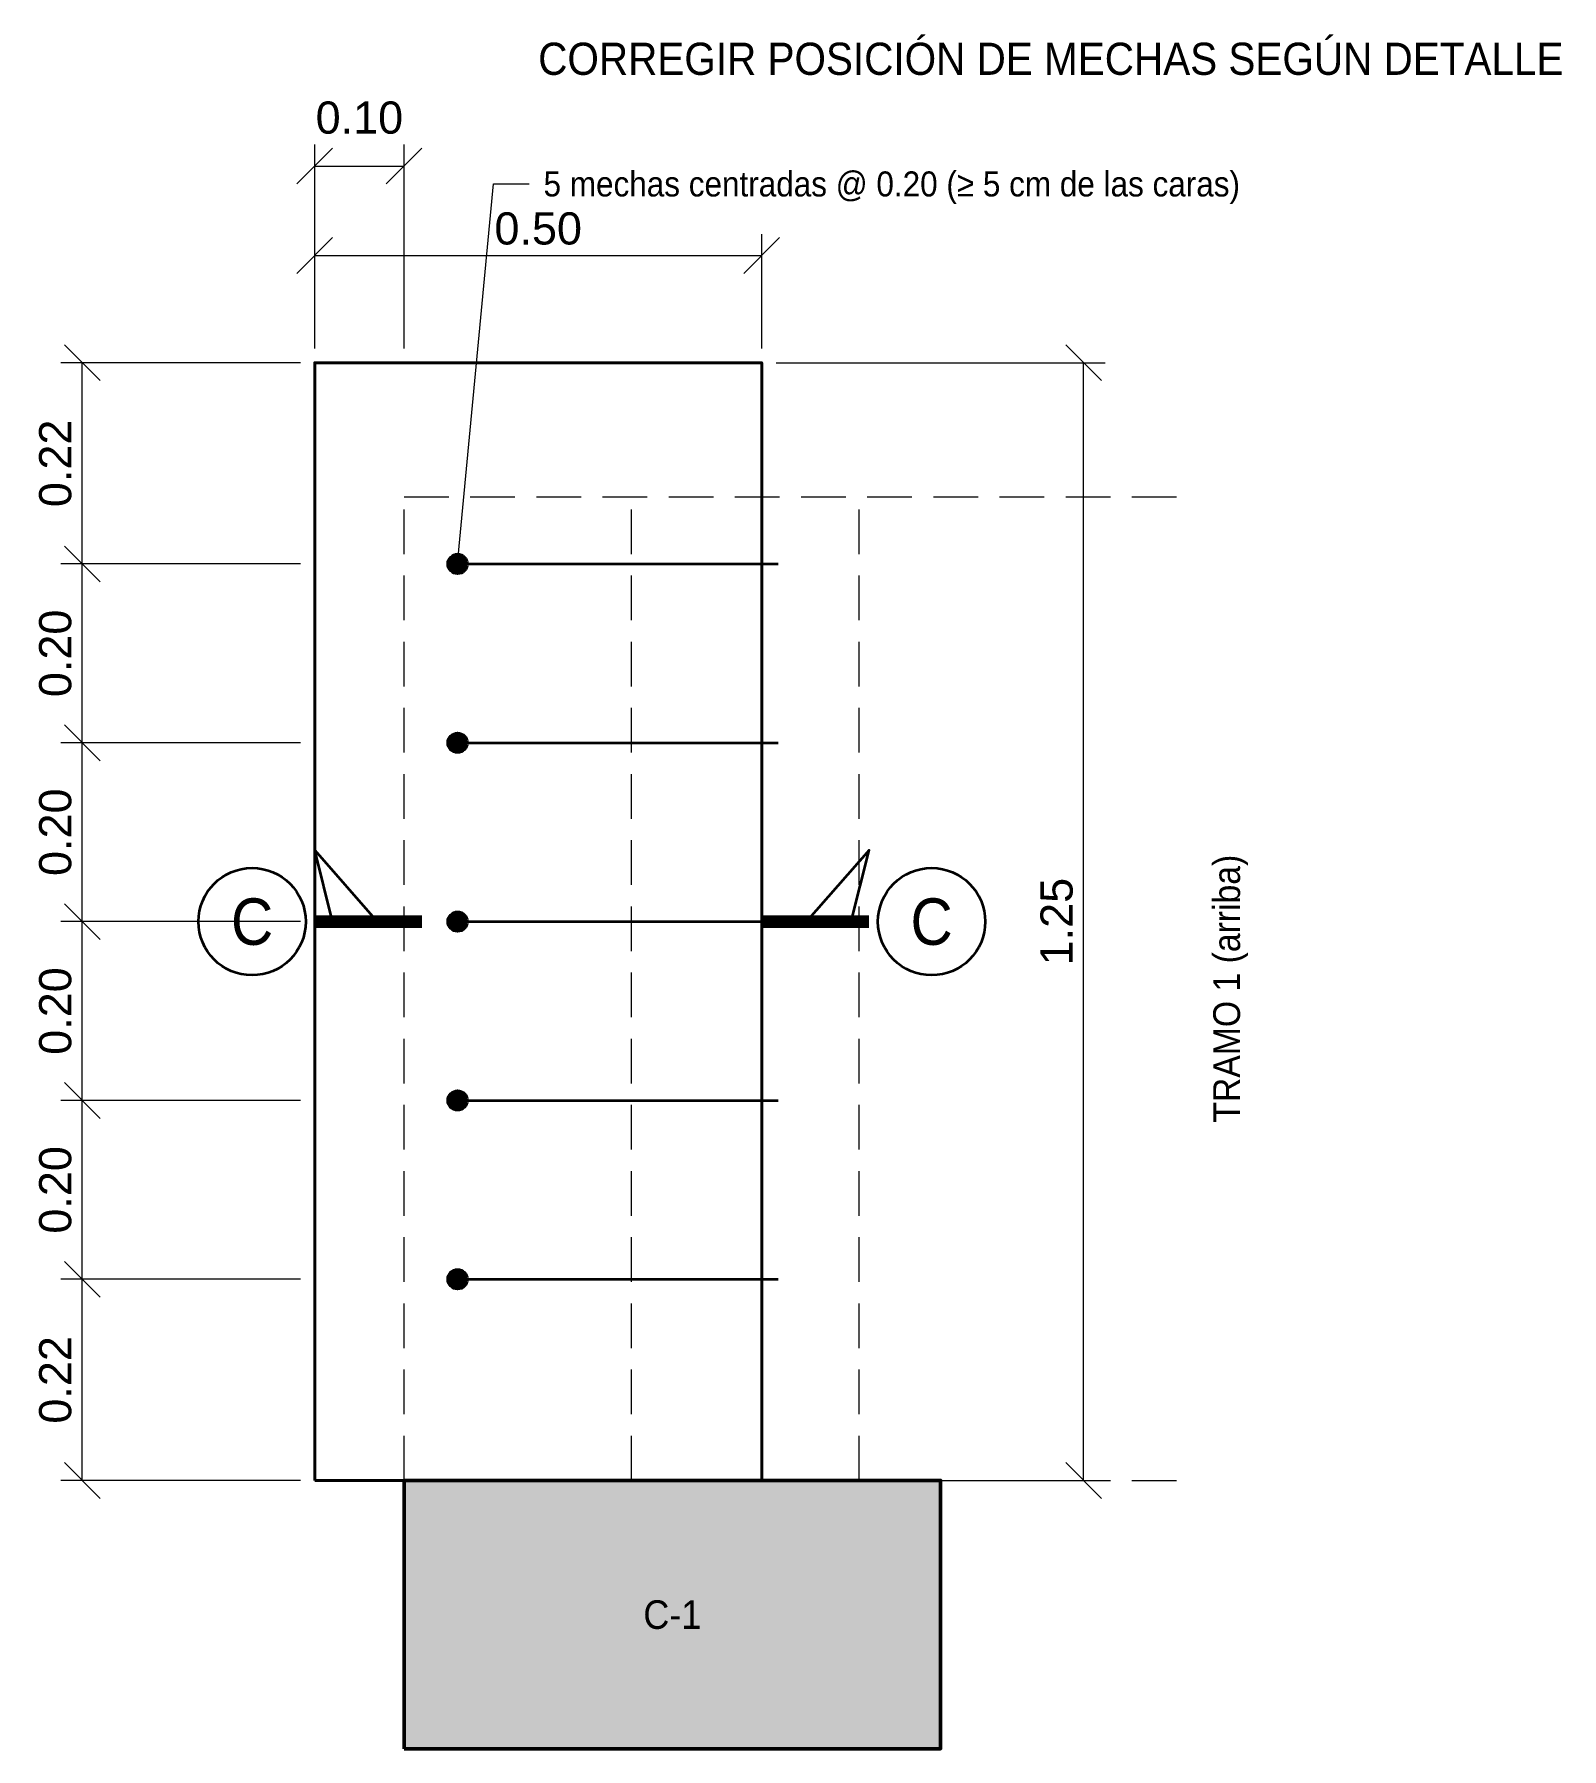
# Model space of a CAD drawing. Header units: metres. Extents: x 0 to 11, y -1 to 140.
# Drawn here: x 5.686 to 7.395, y 124.85 to 126.767 of the extents above; entities that cross this region are included whole.
import ezdxf
from ezdxf.enums import TextEntityAlignment as Align

# ---------------------------------------------------------------- set-up
doc = ezdxf.new("R2010")
doc.units = ezdxf.units.M
for name, color, linetype, lineweight in [('E-ACERO', 1, 'Continuous', 35), ('E-ACERO-TXT', 7, 'Continuous', 18), ('E-COLUMNA', 7, 'Continuous', 50), ('E-COLUMNA-ACH', 252, 'Continuous', 0), ('E-COTA', 7, 'Continuous', 13), ('E-OCULTO', 8, 'Continuous', 18), ('E-SECCION', 7, 'Continuous', 35), ('E-TEXTO', 7, 'Continuous', 18), ('E-TITULO', 7, 'Continuous', 35), ('E-ZAPATA', 7, 'Continuous', 40)]:
    doc.layers.add(name, color=color, linetype=linetype, lineweight=lineweight)
doc.styles.add('ARIAL', font='arial.ttf')
doc.dimstyles.new('COTA20', dxfattribs={"dimtxt": 0.036, "dimasz": 0.024, "dimexe": 0.024, "dimexo": 0.016, "dimgap": 0.012, "dimtad": 1, "dimzin": 0, "dimdsep": 46, "dimtxsty": 'ARIAL', "dimtsz": 0.02, "dimcen": 2.5, "dimclrd": 7, "dimclre": 7, "dimclrt": 7, "dimazin": 3, "dimtfac": 1, "dimtmove": 2, "dimatfit": 3, "dimlwd": 13, "dimlwe": 13})

msp = doc.modelspace()

# ---------------------------------------------------------------- hatches: boundary and pattern name
at = {"layer": 'E-ACERO'}
h = msp.add_hatch(color=256, dxfattribs=at)
edge = h.paths.add_edge_path()
edge.add_arc((6.1598, 126.175), 0.011, 0, 360)
h = msp.add_hatch(color=256, dxfattribs=at)
edge = h.paths.add_edge_path()
edge.add_arc((6.1598, 125.975), 0.011, 0, 360)
h = msp.add_hatch(color=256, dxfattribs=at)
edge = h.paths.add_edge_path()
edge.add_arc((6.1598, 125.775), 0.011, 0, 360)
h = msp.add_hatch(color=256, dxfattribs=at)
edge = h.paths.add_edge_path()
edge.add_arc((6.1598, 125.575), 0.011, 0, 360)
h = msp.add_hatch(color=256, dxfattribs=at)
edge = h.paths.add_edge_path()
edge.add_arc((6.1598, 125.375), 0.011, 0, 360)
at = {"layer": 'E-ACERO-TXT'}
h = msp.add_hatch(color=256, dxfattribs=at)
edge = h.paths.add_edge_path()
edge.add_arc((6.1598, 126.175), 0.01, 0, 360)
at = {"layer": 'E-COLUMNA-ACH'}
msp.add_hatch(color=256, dxfattribs=at).paths.add_polyline_path([(6.1, 124.85), (6.7, 124.85), (6.7, 125.15), (6.1, 125.15)])

# ---------------------------------------------------------------- linework, layer by layer
at = {"layer": 'E-ACERO'}
for points in [[(6.1598, 126.175), (6.5184, 126.175)], [(6.1598, 125.975), (6.5184, 125.975)], [(6.1598, 125.775), (6.5184, 125.775)], [(6.1598, 125.575), (6.5184, 125.575)], [(6.1598, 125.375), (6.5184, 125.375)]]:
    msp.add_lwpolyline(points, dxfattribs=at)
for centre in [(6.1598, 126.175), (6.1598, 125.975), (6.1598, 125.775), (6.1598, 125.575), (6.1598, 125.375)]:
    msp.add_circle(centre, 0.011, dxfattribs=at)
at = {"layer": 'E-ACERO-TXT'}
msp.add_lwpolyline([(6.1598, 126.175), (6.2, 126.6), (6.24, 126.6)], dxfattribs=at)
msp.add_circle((6.1598, 126.175), 0.01, dxfattribs=at)
at = {"layer": 'E-COLUMNA'}
msp.add_lwpolyline([(6.1, 124.85), (6.7, 124.85), (6.7, 125.15), (6.1, 125.15)], close=True, dxfattribs=at)
at = {"layer": 'E-OCULTO'}
for p, q in [((6.1, 126.25), (6.15, 126.25)), ((6.174, 126.25), (6.224, 126.25)), ((6.248, 126.25), (6.298, 126.25)), ((6.322, 126.25), (6.372, 126.25)), ((6.396, 126.25), (6.446, 126.25)), ((6.47, 126.25), (6.52, 126.25)), ((6.544, 126.25), (6.594, 126.25)), ((6.618, 126.25), (6.668, 126.25)), ((6.692, 126.25), (6.742, 126.25)), ((6.766, 126.25), (6.816, 126.25)), ((6.84, 126.25), (6.89, 126.25)), ((6.914, 126.25), (6.964, 126.25)), ((6.1, 126.186), (6.1, 126.236)), ((6.1, 126.186), (6.1, 126.236)), ((6.3545, 126.186), (6.3545, 126.236)), ((6.6091, 126.186), (6.6091, 126.236)), ((6.1, 126.112), (6.1, 126.162)), ((6.1, 126.112), (6.1, 126.162)), ((6.3545, 126.112), (6.3545, 126.162)), ((6.6091, 126.112), (6.6091, 126.162)), ((6.1, 126.038), (6.1, 126.088)), ((6.1, 126.038), (6.1, 126.088)), ((6.3545, 126.038), (6.3545, 126.088)), ((6.6091, 126.038), (6.6091, 126.088)), ((6.1, 125.964), (6.1, 126.014)), ((6.1, 125.964), (6.1, 126.014)), ((6.3545, 125.964), (6.3545, 126.014)), ((6.6091, 125.964), (6.6091, 126.014)), ((6.1, 125.89), (6.1, 125.94)), ((6.1, 125.89), (6.1, 125.94)), ((6.3545, 125.89), (6.3545, 125.94)), ((6.6091, 125.89), (6.6091, 125.94)), ((6.1, 125.816), (6.1, 125.866)), ((6.1, 125.816), (6.1, 125.866)), ((6.3545, 125.816), (6.3545, 125.866)), ((6.6091, 125.816), (6.6091, 125.866)), ((6.1, 125.742), (6.1, 125.792)), ((6.1, 125.742), (6.1, 125.792)), ((6.3545, 125.742), (6.3545, 125.792)), ((6.6091, 125.742), (6.6091, 125.792)), ((6.1, 125.668), (6.1, 125.718)), ((6.1, 125.668), (6.1, 125.718)), ((6.3545, 125.668), (6.3545, 125.718)), ((6.6091, 125.668), (6.6091, 125.718)), ((6.1, 125.594), (6.1, 125.644)), ((6.1, 125.594), (6.1, 125.644)), ((6.3545, 125.594), (6.3545, 125.644)), ((6.6091, 125.594), (6.6091, 125.644)), ((6.1, 125.52), (6.1, 125.57)), ((6.1, 125.52), (6.1, 125.57)), ((6.3545, 125.52), (6.3545, 125.57)), ((6.6091, 125.52), (6.6091, 125.57)), ((6.1, 125.446), (6.1, 125.496)), ((6.1, 125.446), (6.1, 125.496)), ((6.3545, 125.446), (6.3545, 125.496)), ((6.6091, 125.446), (6.6091, 125.496)), ((6.1, 125.372), (6.1, 125.422)), ((6.1, 125.372), (6.1, 125.422)), ((6.3545, 125.372), (6.3545, 125.422)), ((6.6091, 125.372), (6.6091, 125.422)), ((6.1, 125.298), (6.1, 125.348)), ((6.1, 125.298), (6.1, 125.348)), ((6.3545, 125.298), (6.3545, 125.348)), ((6.6091, 125.298), (6.6091, 125.348)), ((6.1, 125.224), (6.1, 125.274)), ((6.1, 125.224), (6.1, 125.274)), ((6.3545, 125.224), (6.3545, 125.274)), ((6.6091, 125.224), (6.6091, 125.274)), ((6.1, 125.15), (6.1, 125.2)), ((6.1, 125.15), (6.1, 125.2)), ((6.3545, 125.15), (6.3545, 125.2)), ((6.6091, 125.15), (6.6091, 125.2)), ((6.1, 125.15), (6.15, 125.15)), ((6.174, 125.15), (6.224, 125.15)), ((6.248, 125.15), (6.298, 125.15)), ((6.322, 125.15), (6.372, 125.15)), ((6.396, 125.15), (6.446, 125.15)), ((6.47, 125.15), (6.52, 125.15)), ((6.544, 125.15), (6.594, 125.15)), ((6.618, 125.15), (6.668, 125.15)), ((6.692, 125.15), (6.742, 125.15)), ((6.766, 125.15), (6.816, 125.15)), ((6.84, 125.15), (6.89, 125.15)), ((6.914, 125.15), (6.964, 125.15))]:
    msp.add_line(p, q, dxfattribs=at)
at = {"layer": 'E-SECCION'}
for points in [[(6.02, 125.775), (6, 125.855), (6.07, 125.775)], [(6.6, 125.775), (6.62, 125.855), (6.55, 125.775)]]:
    msp.add_lwpolyline(points, dxfattribs=at)
at = {"layer": 'E-SECCION', "const_width": 0.014}
for points in [[(6, 125.775), (6.12, 125.775)], [(6.62, 125.775), (6.5, 125.775)]]:
    msp.add_lwpolyline(points, dxfattribs=at)
at = {"layer": 'E-SECCION'}
for centre in [(5.93, 125.775), (6.69, 125.775)]:
    msp.add_circle(centre, 0.06, dxfattribs=at)
at = {"layer": 'E-ZAPATA'}
msp.add_lwpolyline([(6, 125.15), (6, 126.4), (6.5, 126.4), (6.5, 125.15), (6, 125.15)], dxfattribs=at)

# ---------------------------------------------------------------- texts
at = {"layer": 'E-ACERO-TXT', "style": 'ARIAL', "width": 0.9}
msp.add_text('5 mechas centradas @ 0.20 (≥ 5 cm de las caras)', height=0.028, dxfattribs=at).set_placement((6.256, 126.6), align=Align.MIDDLE_LEFT)
at = {"layer": 'E-SECCION', "style": 'ARIAL', "width": 0.9}
for p in [(5.93, 125.775), (6.69, 125.775)]:
    msp.add_text('C', height=0.052, dxfattribs=at).set_placement(p, align=Align.MIDDLE_CENTER)
at = {"layer": 'E-TEXTO', "style": 'ARIAL', "width": 0.9}
msp.add_text('TRAMO 1 (arriba)', height=0.03, rotation=90, dxfattribs=at).set_placement((7.02, 125.7), align=Align.MIDDLE_CENTER)
msp.add_text('C-1', height=0.032, dxfattribs=at).set_placement((6.4, 125), align=Align.MIDDLE_CENTER)
at = {"layer": 'E-TITULO', "style": 'ARIAL', "width": 0.9}
msp.add_text('CORREGIR POSICIÓN DE MECHAS SEGÚN DETALLE', height=0.036, dxfattribs=at).set_placement((6.25, 126.74), align=Align.MIDDLE_LEFT)

# ---------------------------------------------------------------- dimensions: what is measured, and where the dimension line sits
at = {"layer": 'E-COTA'}
for base, p2 in [((6, 126.62), (6.1, 126.4)), ((6, 126.52), (6.5, 126.4))]:
    msp.add_linear_dim(base=base, p1=(6, 126.4), p2=p2, dimstyle='COTA20', override={"dimdec": 2}, dxfattribs=at).render()
for base, p1, p2, text in [((5.74, 126.175), (6, 126.175), (6, 126.4), '0.22'), ((5.74, 125.975), (6, 125.975), (6, 126.175), '0.20'), ((5.74, 125.775), (6, 125.775), (6, 125.975), '0.20'), ((5.74, 125.575), (6, 125.575), (6, 125.775), '0.20'), ((5.74, 125.375), (6, 125.375), (6, 125.575), '0.20'), ((5.74, 125.15), (6, 125.15), (6, 125.375), '0.22')]:
    msp.add_linear_dim(base=base, p1=p1, p2=p2, angle=90, text=text, dimstyle='COTA20', override={"dimdec": 2}, dxfattribs=at).render()
msp.add_linear_dim(base=(6.86, 125.15), p1=(6.5, 125.15), p2=(6.5, 126.4), angle=90, dimstyle='COTA20', override={"dimdec": 2}, dxfattribs=at).render()

doc.saveas('drawing.dxf')
